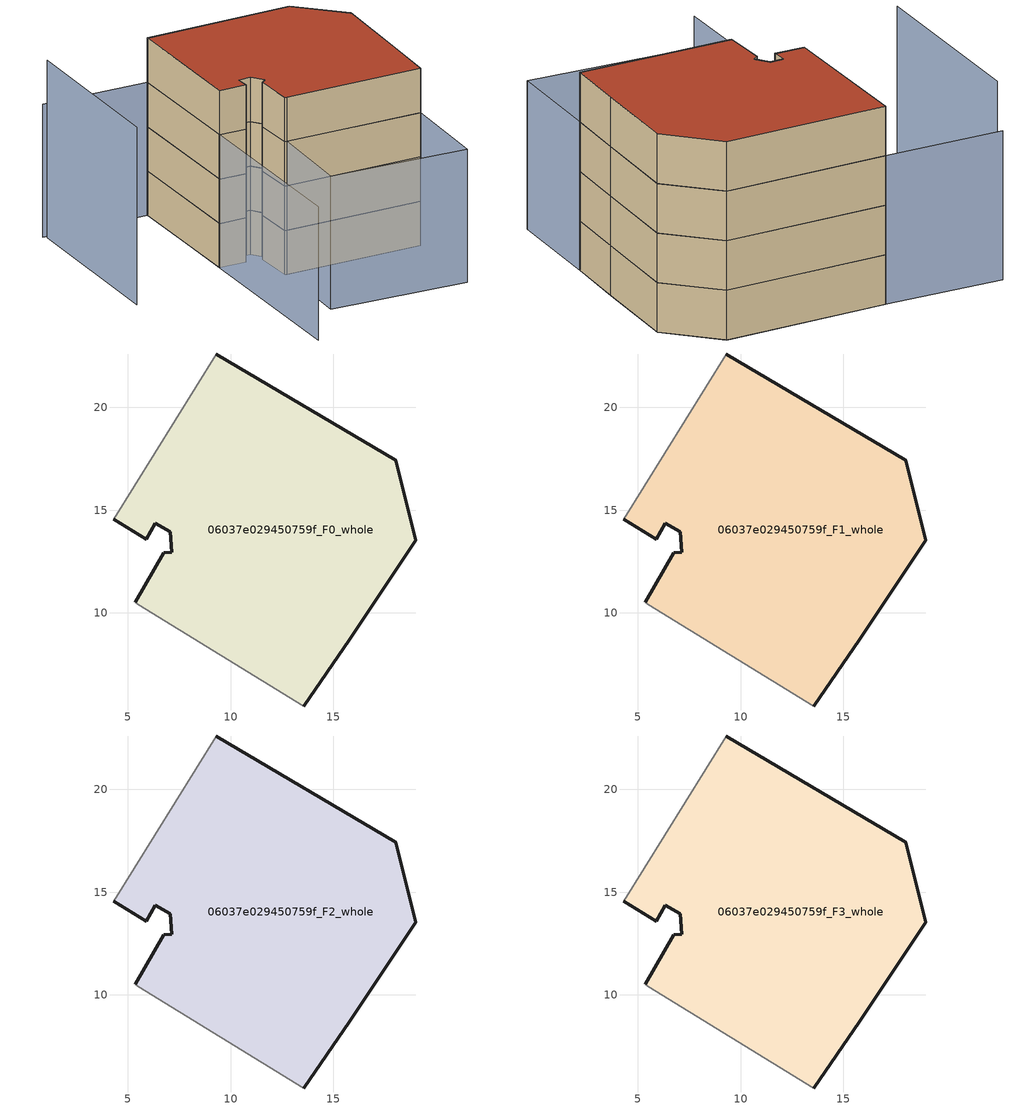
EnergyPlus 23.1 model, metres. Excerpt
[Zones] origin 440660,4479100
06037e029450759f_F0_whole
 floor ground (EU_floor_Construction): 15.79,8.71 19.03,13.54 18.06,17.43 9.31,22.61 4.3,14.55 5.89,13.58 6.33,14.35 7.05,13.96 7.15,12.96 6.74,12.92 5.34,10.52 5.48,10.4 13.56,5.46 z0
 wall outside (EU_wall_Construction): 5.34,10.52 6.74,12.92 7.15,12.96 7.05,13.96 6.33,14.35 5.89,13.58 4.3,14.55 / 9.31,22.61 18.06,17.43 19.03,13.54 15.79,8.71 13.56,5.46 z0:3
 wall adiabatic (EU_wall_Construction): 13.56,5.46 5.48,10.4 5.34,10.52 / 4.3,14.55 9.31,22.61 z0:3
06037e029450759f_F1_whole
 floor to 06037e029450759f_F0_whole (EU_floor_Construction): 15.79,8.71 19.03,13.54 18.06,17.43 9.31,22.61 4.3,14.55 5.89,13.58 6.33,14.35 7.05,13.96 7.15,12.96 6.74,12.92 5.34,10.52 5.48,10.4 13.56,5.46 z3
 wall outside (EU_wall_Construction): 5.34,10.52 6.74,12.92 7.15,12.96 7.05,13.96 6.33,14.35 5.89,13.58 4.3,14.55 / 9.31,22.61 18.06,17.43 19.03,13.54 15.79,8.71 13.56,5.46 z3:6
 wall adiabatic (EU_wall_Construction): 13.56,5.46 5.48,10.4 5.34,10.52 / 4.3,14.55 9.31,22.61 z3:6
06037e029450759f_F2_whole
 floor to 06037e029450759f_F1_whole (EU_floor_Construction): 15.79,8.71 19.03,13.54 18.06,17.43 9.31,22.61 4.3,14.55 5.89,13.58 6.33,14.35 7.05,13.96 7.15,12.96 6.74,12.92 5.34,10.52 5.48,10.4 13.56,5.46 z6
 wall outside (EU_wall_Construction): 5.34,10.52 6.74,12.92 7.15,12.96 7.05,13.96 6.33,14.35 5.89,13.58 4.3,14.55 / 9.31,22.61 18.06,17.43 19.03,13.54 15.79,8.71 13.56,5.46 z6:9
 wall adiabatic (EU_wall_Construction): 13.56,5.46 5.48,10.4 5.34,10.52 / 4.3,14.55 9.31,22.61 z6:9
06037e029450759f_F3_whole
 floor to 06037e029450759f_F2_whole (EU_floor_Construction): 15.79,8.71 19.03,13.54 18.06,17.43 9.31,22.61 4.3,14.55 5.89,13.58 6.33,14.35 7.05,13.96 7.15,12.96 6.74,12.92 5.34,10.52 5.48,10.4 13.56,5.46 z9
 wall outside (EU_wall_Construction): 5.34,10.52 6.74,12.92 7.15,12.96 7.05,13.96 6.33,14.35 5.89,13.58 4.3,14.55 / 9.31,22.61 18.06,17.43 19.03,13.54 15.79,8.71 13.56,5.46 z9:12
 wall adiabatic (EU_wall_Construction): 13.56,5.46 5.48,10.4 5.34,10.52 / 4.3,14.55 9.31,22.61 z9:12
 roof outside (EU_roof_Construction): 18.06,17.43 19.03,13.54 15.79,8.71 13.56,5.46 5.48,10.4 5.34,10.52 6.74,12.92 7.15,12.96 7.05,13.96 6.33,14.35 5.89,13.58 4.3,14.55 9.31,22.61 z12
shading: 3.04,26.53 9.33,22.59 / 9.33,22.59 -2.56,3.6 / 13.56,5.46 9.96,0.06 / 9.96,0.06 2.06,5.33 / 2.06,5.33 5.66,10.73 / 5.66,10.73 13.56,5.46 z0:9; 3.17,26.25 -3.3,16.17 z0:12
[Building]
EU S2 Campaign: North Axis=0; Terrain=City; Solar Distribution=FullExterior
[Site:Location]
Madrid: Latitude=40.5; Longitude=-3.5; Time Zone=1; Elevation=609
[SizingPeriod:WeatherFileDays]
AnnualSizingPeriod: Begin Month=1; Begin Day of Month=1; End Month=12; End Day of Month=31; Day of Week for Start Day=Monday; Use Weather File Daylight Saving Period=No; Use Weather File Rain and Snow Indicators=No
[MATERIAL]
EU_InternalMass_Material: Roughness=MediumRough; Thickness=0.1; Conductivity=1; Density=1800; Specific Heat=900; Thermal Absorptance=0.9; Solar Absorptance=0.7; Visible Absorptance=0.7
[MATERIAL:NOMASS] Roughness=MediumRough; Thermal Absorptance=0.9; Solar Absorptance=0.7; Visible Absorptance=0.7
Name | Thermal Resistance
EU_wall_NoMass | 1.60022
EU_roof_NoMass | 1.57597
EU_floor_NoMass | 0.470652
[CONSTRUCTION]
EU_wall_Construction: EU_wall_NoMass
EU_roof_Construction: EU_roof_NoMass
EU_floor_Construction: EU_floor_NoMass
EU_InternalMass_Construction: EU_InternalMass_Material
[ZONE] Type=1; Multiplier=1; Ceiling Height=autocalculate; Floor Area=autocalculate; Part of Total Floor Area=Yes
Name | Volume
06037e029450759f_F0_whole | 442.72
06037e029450759f_F1_whole; 06037e029450759f_F2_whole; 06037e029450759f_F3_whole | 442.719
[INTERNALMASS] Construction=EU_InternalMass_Construction; Surface Area=147.568
Name | Zone or ZoneList
06037e029450759f_F0_whole_EU_InternalMass | 06037e029450759f_F0_whole
06037e029450759f_F1_whole_EU_InternalMass | 06037e029450759f_F1_whole
06037e029450759f_F2_whole_EU_InternalMass | 06037e029450759f_F2_whole
06037e029450759f_F3_whole_EU_InternalMass | 06037e029450759f_F3_whole
[OTHEREQUIPMENT] Fuel Type=Electricity; Design Level Calculation Method=Watts/Area; Power per Zone Floor Area=1; Fraction Latent=0; Fraction Radiant=0; Fraction Lost=0; Carbon Dioxide Generation Rate=0; EndUse Subcategory=EU_Step8_InternalGains
Name | Zone or ZoneList or Space or SpaceList | Schedule
EU_Step8_InternalGain_06037e029450759f_F0_whole_f000 | 06037e029450759f_F0_whole | EU_Step8_GainSchedule_06037e029450759f_F0_whole_f000
EU_Step8_InternalGain_06037e029450759f_F1_whole_f000 | 06037e029450759f_F1_whole | EU_Step8_GainSchedule_06037e029450759f_F1_whole_f000
EU_Step8_InternalGain_06037e029450759f_F2_whole_f000 | 06037e029450759f_F2_whole | EU_Step8_GainSchedule_06037e029450759f_F2_whole_f000
EU_Step8_InternalGain_06037e029450759f_F3_whole_f000 | 06037e029450759f_F3_whole | EU_Step8_GainSchedule_06037e029450759f_F3_whole_f000
[ZONEVENTILATION:DESIGNFLOWRATE] Schedule=EU_AlwaysOn; Design Flow Rate Calculation Method=AirChanges/Hour; Air Changes per Hour=0.480704; Ventilation Type=Natural; Fan Pressure Rise=0; Fan Total Efficiency=1; Constant Term Coefficient=1; Temperature Term Coefficient=0; Velocity Term Coefficient=0; Velocity Squared Term Coefficient=0; Minimum Indoor Temperature=-100; Maximum Indoor Temperature=100; Delta Temperature=-100; Minimum Outdoor Temperature=-100; Maximum Outdoor Temperature=100; Maximum Wind Speed=40
Name | Zone or ZoneList or Space or SpaceList
EU_ConstantAir_06037e029450759f_F0_whole | 06037e029450759f_F0_whole
EU_ConstantAir_06037e029450759f_F1_whole | 06037e029450759f_F1_whole
EU_ConstantAir_06037e029450759f_F2_whole | 06037e029450759f_F2_whole
EU_ConstantAir_06037e029450759f_F3_whole | 06037e029450759f_F3_whole
[HVACTEMPLATE:THERMOSTAT] Constant Heating Setpoint=20; Constant Cooling Setpoint=50
EU_HeatOnly_06037e029450759f_F0_whole; EU_HeatOnly_06037e029450759f_F1_whole; EU_HeatOnly_06037e029450759f_F2_whole; EU_HeatOnly_06037e029450759f_F3_whole
[HVACTEMPLATE:ZONE:IDEALLOADSAIRSYSTEM] System Availability Schedule=EU_AlwaysOn; Maximum Heating Supply Air Temperature=50; Minimum Cooling Supply Air Temperature=13; Maximum Heating Supply Air Humidity Ratio=0.0156; Minimum Cooling Supply Air Humidity Ratio=0.0077; Heating Limit=NoLimit; Cooling Limit=NoLimit; Heating Availability Schedule=EU_AlwaysOn; Cooling Availability Schedule=EU_CoolingOff; Dehumidification Control Type=ConstantSensibleHeatRatio; Cooling Sensible Heat Ratio=0.7; Dehumidification Setpoint=60; Humidification Control Type=None; Humidification Setpoint=30; Outdoor Air Method=None; Outdoor Air Flow Rate per Person=0.00944; Outdoor Air Flow Rate per Zone Floor Area=0; Outdoor Air Flow Rate per Zone=0; Demand Controlled Ventilation Type=None; Outdoor Air Economizer Type=NoEconomizer; Heat Recovery Type=None; Sensible Heat Recovery Effectiveness=0.7; Latent Heat Recovery Effectiveness=0.65
Name | Template Thermostat
06037e029450759f_F0_whole | EU_HeatOnly_06037e029450759f_F0_whole
06037e029450759f_F1_whole | EU_HeatOnly_06037e029450759f_F1_whole
06037e029450759f_F2_whole | EU_HeatOnly_06037e029450759f_F2_whole
06037e029450759f_F3_whole | EU_HeatOnly_06037e029450759f_F3_whole
[SIZING:ZONE] Zone Cooling Design Supply Air Temperature Input Method=SupplyAirTemperature; Zone Cooling Design Supply Air Temperature=13; Zone Heating Design Supply Air Temperature Input Method=SupplyAirTemperature; Zone Heating Design Supply Air Temperature=50; Zone Cooling Design Supply Air Humidity Ratio=0.008; Zone Heating Design Supply Air Humidity Ratio=0.008; Cooling Design Air Flow Method=DesignDay; Cooling Design Air Flow Rate=0; Cooling Minimum Air Flow per Zone Floor Area=0.000762; Cooling Minimum Air Flow=0; Cooling Minimum Air Flow Fraction=0.2; Heating Design Air Flow Method=DesignDay; Heating Design Air Flow Rate=0; Heating Maximum Air Flow per Zone Floor Area=0.002032; Heating Maximum Air Flow=0.141576; Heating Maximum Air Flow Fraction=0.3; Account for Dedicated Outdoor Air System=No; Dedicated Outdoor Air System Control Strategy=NeutralSupplyAir; Dedicated Outdoor Air Low Setpoint Temperature for Design=autosize; Dedicated Outdoor Air High Setpoint Temperature for Design=autosize; Zone Load Sizing Method=Sensible Load Only No Latent Load; Zone Latent Cooling Design Supply Air Humidity Ratio Input Method=HumidityRatioDifference; Zone Cooling Design Supply Air Humidity Ratio Difference=0.005; Zone Latent Heating Design Supply Air Humidity Ratio Input Method=HumidityRatioDifference; Zone Humidification Design Supply Air Humidity Ratio Difference=0.005
06037e029450759f_F0_whole; 06037e029450759f_F1_whole; 06037e029450759f_F2_whole; 06037e029450759f_F3_whole
[SCHEDULE:CONSTANT]
Name | Hourly Value
EU_AlwaysOn | 1
EU_CoolingOff | 0
[SCHEDULE:FILE] Column Number=1; Rows to Skip at Top=0; Number of Hours of Data=8760; Column Separator=Comma; Interpolate to Timestep=No; Minutes per Item=60; Adjust Schedule for Daylight Savings=Yes
Name | File
EU_Step8_GainSchedule_06037e029450759f_F0_whole_f000 | ../../schedules/06037e029450759f/06037e029450759f_F0_whole_f000_gain.csv
EU_Step8_GainSchedule_06037e029450759f_F1_whole_f000 | ../../schedules/06037e029450759f/06037e029450759f_F1_whole_f000_gain.csv
EU_Step8_GainSchedule_06037e029450759f_F2_whole_f000 | ../../schedules/06037e029450759f/06037e029450759f_F2_whole_f000_gain.csv
EU_Step8_GainSchedule_06037e029450759f_F3_whole_f000 | ../../schedules/06037e029450759f/06037e029450759f_F3_whole_f000_gain.csv
